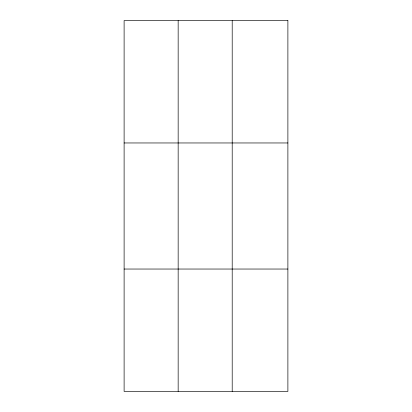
<?xml version="1.0" encoding="UTF-8"?>
<svg xmlns="http://www.w3.org/2000/svg" width="412" height="412" viewBox="0 0 412 412"><rect width="100%" height="100%" fill="white"/><g stroke="black" fill="none" stroke-linecap="round" stroke-linejoin="round"><path stroke-width="0.62" d="M178.159 391.4L178.159 20.6M232.203 391.4L232.203 20.6M124.11 142.964L287.89 142.964M124.11 269.036L287.89 269.036M287.89 20.6L287.89 391.4L124.11 391.4L124.11 20.6L287.89 20.6"/></g></svg>
